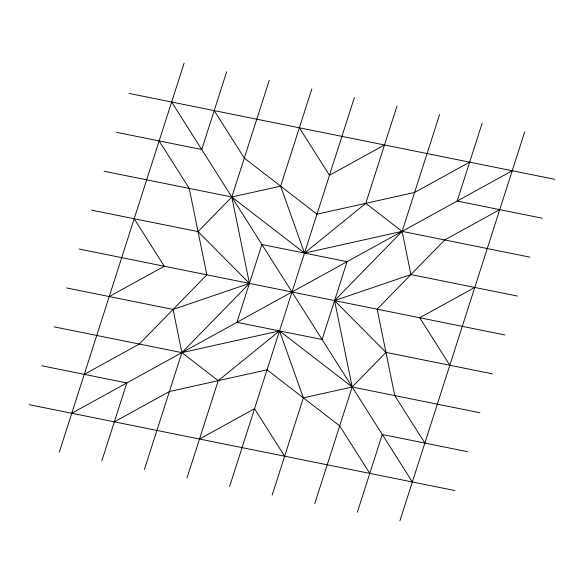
<?xml version="1.0" encoding="UTF-8"?>
<svg xmlns="http://www.w3.org/2000/svg" width="584" height="584" viewBox="0 0 584 584"><rect width="100%" height="100%" fill="white"/><g stroke="black" fill="none" stroke-linecap="round" stroke-linejoin="round"><path stroke-width="0.88" d="M59.291 452.169L184.113 63.116M101.864 460.761L126.83 382.951L41.683 365.767M226.687 71.708L201.728 149.519L116.581 132.334M144.438 469.346L181.887 352.634L249.426 283.408L231.819 197.012L269.268 80.293M187.011 477.938L218.219 380.673L279.517 330.909L352.181 386.988L479.902 412.757M529.834 257.135L402.113 231.366L304.483 253.091L280.634 186.15L311.841 88.885M229.585 486.53L354.415 97.47M272.159 495.115L303.366 397.85L279.517 330.909L181.887 352.634L54.166 326.865M104.098 171.243L231.819 197.012L304.483 253.091L365.781 203.327L396.989 106.062M314.732 503.707L352.181 386.988L385.951 352.378L492.385 373.855M439.562 114.654L402.113 231.366L334.574 300.592L352.181 386.988L303.366 397.85M357.313 512.292L382.272 434.481L467.419 451.666M482.136 123.239L457.17 201.049L542.317 218.233M399.887 520.884L524.709 131.831M91.615 210.145L198.049 231.622L231.819 197.012L280.634 186.15M109.223 296.548L164.279 266.231L134.189 218.737M384.506 144.971L329.449 175.28L299.358 127.787M84.257 374.359L139.313 344.042L206.853 274.823L189.245 188.42L159.155 140.927M469.653 162.148L414.596 192.464L316.966 214.189L244.302 158.103L214.211 110.61M71.774 413.26L512.226 170.74M114.347 421.852L169.404 391.536L267.034 369.811L339.698 425.897L369.789 473.39M499.743 209.641L444.687 239.958L377.147 309.177L394.755 395.58L424.845 443.074M199.494 439.029L254.551 408.72L284.642 456.214M474.777 287.452L419.721 317.769L449.811 365.263M66.649 287.956L173.083 309.432L249.426 283.408L198.049 231.622M517.351 296.044L410.917 274.568L334.574 300.592L385.951 352.378M129.057 93.433L554.8 179.325M79.132 249.054L504.868 334.946M29.2 404.675L454.943 490.567M365.781 203.327L402.113 231.366L410.917 274.568M218.219 380.673L181.887 352.634L173.083 309.432M171.638 102.017L412.362 481.983M261.909 244.506L236.943 322.317L322.091 339.494L347.057 261.683L261.909 244.506"/></g></svg>
